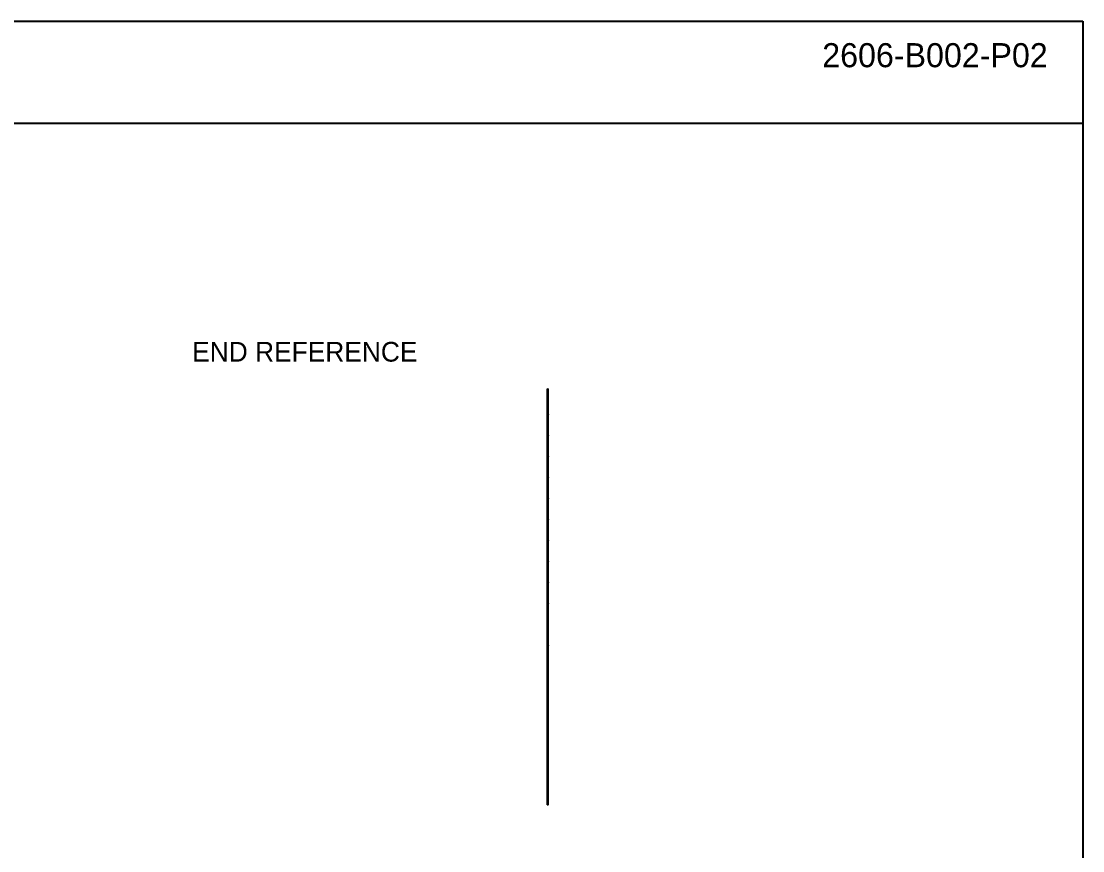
# Model space of a CAD drawing. Header units: inches. Extents: x 0.5 to 33.5, y 0.5 to 21.5.
# Drawn here: x 20.05 to 33.53, y 11 to 21.53 of the extents above; entities that cross this region are included whole.
import ezdxf
from ezdxf.enums import TextEntityAlignment as Align

# ---------------------------------------------------------------- set-up
doc = ezdxf.new("R2010")
doc.units = ezdxf.units.IN
doc.header["$MEASUREMENT"] = 0

msp = doc.modelspace()

# ---------------------------------------------------------------- linework, layer by layer
at = {"layer": 'OUTLINE'}
for p, q in [((0.472, 21.528), (33.528, 21.528)), ((33.528, 21.528), (33.528, 0.472)), ((0.472, 20.236), (33.528, 20.236)), ((26.732, 16.786), (26.732, 16.861)), ((26.732, 16.708), (26.732, 16.861)), ((26.732, 16.861), (26.74, 16.861)), ((26.74, 16.786), (26.74, 16.861)), ((26.74, 16.708), (26.74, 16.861)), ((26.732, 16.632), (26.732, 16.786)), ((26.732, 16.786), (26.74, 16.786)), ((26.732, 16.747), (26.74, 16.747)), ((26.732, 16.738), (26.732, 16.747)), ((26.732, 16.53), (26.732, 16.747)), ((26.732, 16.738), (26.74, 16.738)), ((26.732, 16.73), (26.732, 16.738)), ((26.732, 16.735), (26.74, 16.735)), ((26.732, 16.708), (26.732, 16.735)), ((26.732, 16.728), (26.732, 16.735)), ((26.732, 16.728), (26.732, 16.73)), ((26.732, 16.73), (26.74, 16.73)), ((26.732, 16.728), (26.74, 16.728)), ((26.74, 16.632), (26.74, 16.786)), ((26.74, 16.738), (26.74, 16.747)), ((26.74, 16.53), (26.74, 16.747)), ((26.74, 16.73), (26.74, 16.738)), ((26.74, 16.708), (26.74, 16.735)), ((26.74, 16.728), (26.74, 16.735)), ((26.74, 16.728), (26.74, 16.73)), ((26.732, 16.708), (26.74, 16.708)), ((26.732, 16.632), (26.74, 16.632)), ((26.732, 16.62), (26.732, 16.632)), ((26.732, 16.625), (26.732, 16.627)), ((26.732, 16.598), (26.732, 16.627)), ((26.732, 16.627), (26.74, 16.627)), ((26.732, 16.596), (26.732, 16.625)), ((26.732, 16.625), (26.74, 16.625)), ((26.732, 16.62), (26.74, 16.62)), ((26.732, 16.492), (26.732, 16.62)), ((26.732, 16.596), (26.732, 16.598)), ((26.732, 16.598), (26.74, 16.598)), ((26.732, 16.596), (26.74, 16.596)), ((26.732, 16.575), (26.732, 16.587)), ((26.732, 16.582), (26.732, 16.587)), ((26.732, 16.587), (26.74, 16.587)), ((26.732, 16.57), (26.732, 16.582)), ((26.732, 16.582), (26.74, 16.582)), ((26.732, 16.57), (26.732, 16.575)), ((26.732, 16.575), (26.74, 16.575)), ((26.74, 16.62), (26.74, 16.632)), ((26.74, 16.625), (26.74, 16.627)), ((26.74, 16.598), (26.74, 16.627)), ((26.74, 16.596), (26.74, 16.625)), ((26.74, 16.492), (26.74, 16.62)), ((26.74, 16.596), (26.74, 16.598)), ((26.74, 16.575), (26.74, 16.587)), ((26.74, 16.582), (26.74, 16.587)), ((26.74, 16.57), (26.74, 16.582)), ((26.74, 16.57), (26.74, 16.575)), ((26.732, 16.54), (26.732, 16.571)), ((26.732, 16.571), (26.732, 16.569)), ((26.732, 16.571), (26.74, 16.571)), ((26.732, 16.57), (26.74, 16.57)), ((26.732, 16.538), (26.732, 16.569)), ((26.732, 16.569), (26.74, 16.569)), ((26.732, 16.558), (26.732, 16.564)), ((26.732, 16.559), (26.732, 16.564)), ((26.732, 16.564), (26.74, 16.564)), ((26.732, 16.553), (26.732, 16.559)), ((26.732, 16.559), (26.74, 16.559)), ((26.732, 16.553), (26.732, 16.558)), ((26.732, 16.558), (26.74, 16.558)), ((26.732, 16.553), (26.74, 16.553)), ((26.732, 16.54), (26.732, 16.538)), ((26.732, 16.54), (26.74, 16.54)), ((26.732, 16.538), (26.74, 16.538)), ((26.732, 16.53), (26.74, 16.53)), ((26.732, 13.332), (26.732, 16.53)), ((26.732, 16.492), (26.74, 16.492)), ((26.732, 13.294), (26.732, 16.492)), ((26.732, 16.481), (26.732, 16.483)), ((26.732, 16.464), (26.732, 16.483)), ((26.732, 16.483), (26.74, 16.483)), ((26.732, 16.462), (26.732, 16.481)), ((26.732, 16.481), (26.74, 16.481)), ((26.732, 16.462), (26.732, 16.464)), ((26.732, 16.464), (26.74, 16.464)), ((26.732, 16.462), (26.74, 16.462)), ((26.74, 16.54), (26.74, 16.571)), ((26.74, 16.571), (26.74, 16.569)), ((26.74, 16.538), (26.74, 16.569)), ((26.74, 16.558), (26.74, 16.564)), ((26.74, 16.559), (26.74, 16.564)), ((26.74, 16.553), (26.74, 16.559)), ((26.74, 16.553), (26.74, 16.558)), ((26.74, 16.54), (26.74, 16.538)), ((26.74, 13.332), (26.74, 16.53)), ((26.74, 13.294), (26.74, 16.492)), ((26.74, 16.481), (26.74, 16.483)), ((26.74, 16.464), (26.74, 16.483)), ((26.74, 16.462), (26.74, 16.481)), ((26.74, 16.462), (26.74, 16.464)), ((26.732, 16.359), (26.732, 16.361)), ((26.732, 16.332), (26.732, 16.361)), ((26.732, 16.361), (26.74, 16.361)), ((26.732, 16.33), (26.732, 16.359)), ((26.732, 16.359), (26.74, 16.359)), ((26.732, 16.33), (26.732, 16.332)), ((26.732, 16.332), (26.74, 16.332)), ((26.732, 16.33), (26.74, 16.33)), ((26.732, 16.309), (26.732, 16.321)), ((26.732, 16.316), (26.732, 16.321)), ((26.732, 16.321), (26.74, 16.321)), ((26.732, 16.304), (26.732, 16.316)), ((26.732, 16.316), (26.74, 16.316)), ((26.732, 16.304), (26.732, 16.309)), ((26.732, 16.309), (26.74, 16.309)), ((26.74, 16.359), (26.74, 16.361)), ((26.74, 16.332), (26.74, 16.361)), ((26.74, 16.33), (26.74, 16.359)), ((26.74, 16.33), (26.74, 16.332)), ((26.74, 16.309), (26.74, 16.321)), ((26.74, 16.316), (26.74, 16.321)), ((26.74, 16.304), (26.74, 16.316)), ((26.74, 16.304), (26.74, 16.309)), ((26.732, 16.273), (26.732, 16.304)), ((26.732, 16.304), (26.732, 16.303)), ((26.732, 16.304), (26.74, 16.304)), ((26.732, 16.304), (26.74, 16.304)), ((26.732, 16.272), (26.732, 16.303)), ((26.732, 16.303), (26.74, 16.303)), ((26.732, 16.291), (26.732, 16.297)), ((26.732, 16.292), (26.732, 16.297)), ((26.732, 16.297), (26.74, 16.297)), ((26.732, 16.286), (26.732, 16.292)), ((26.732, 16.292), (26.74, 16.292)), ((26.732, 16.286), (26.732, 16.291)), ((26.732, 16.291), (26.74, 16.291)), ((26.732, 16.286), (26.74, 16.286)), ((26.732, 16.273), (26.732, 16.272)), ((26.732, 16.273), (26.74, 16.273)), ((26.732, 16.272), (26.74, 16.272)), ((26.732, 16.215), (26.732, 16.217)), ((26.732, 16.197), (26.732, 16.217)), ((26.732, 16.217), (26.74, 16.217)), ((26.732, 16.195), (26.732, 16.215)), ((26.732, 16.215), (26.74, 16.215)), ((26.732, 16.195), (26.732, 16.197)), ((26.732, 16.197), (26.74, 16.197)), ((26.732, 16.195), (26.74, 16.195)), ((26.74, 16.273), (26.74, 16.304)), ((26.74, 16.304), (26.74, 16.303)), ((26.74, 16.272), (26.74, 16.303)), ((26.74, 16.291), (26.74, 16.297)), ((26.74, 16.292), (26.74, 16.297)), ((26.74, 16.286), (26.74, 16.292)), ((26.74, 16.286), (26.74, 16.291)), ((26.74, 16.273), (26.74, 16.272)), ((26.74, 16.215), (26.74, 16.217)), ((26.74, 16.197), (26.74, 16.217)), ((26.74, 16.195), (26.74, 16.215)), ((26.74, 16.195), (26.74, 16.197)), ((26.732, 16.092), (26.732, 16.095)), ((26.732, 16.065), (26.732, 16.095)), ((26.732, 16.095), (26.74, 16.095)), ((26.732, 16.063), (26.732, 16.092)), ((26.732, 16.092), (26.74, 16.092)), ((26.732, 16.063), (26.732, 16.065)), ((26.732, 16.065), (26.74, 16.065)), ((26.732, 16.063), (26.74, 16.063)), ((26.732, 16.042), (26.732, 16.055)), ((26.732, 16.049), (26.732, 16.055)), ((26.732, 16.055), (26.74, 16.055)), ((26.732, 16.037), (26.732, 16.049)), ((26.732, 16.049), (26.74, 16.049)), ((26.732, 16.037), (26.732, 16.042)), ((26.732, 16.042), (26.74, 16.042)), ((26.732, 16.007), (26.732, 16.038)), ((26.732, 16.038), (26.732, 16.037)), ((26.732, 16.038), (26.74, 16.038)), ((26.732, 16.005), (26.732, 16.037)), ((26.732, 16.037), (26.74, 16.037)), ((26.732, 16.037), (26.74, 16.037)), ((26.74, 16.092), (26.74, 16.095)), ((26.74, 16.065), (26.74, 16.095)), ((26.74, 16.063), (26.74, 16.092)), ((26.74, 16.063), (26.74, 16.065)), ((26.74, 16.042), (26.74, 16.055)), ((26.74, 16.049), (26.74, 16.055)), ((26.74, 16.037), (26.74, 16.049)), ((26.74, 16.037), (26.74, 16.042)), ((26.74, 16.007), (26.74, 16.038)), ((26.74, 16.038), (26.74, 16.037)), ((26.74, 16.005), (26.74, 16.037)), ((26.732, 16.025), (26.732, 16.031)), ((26.732, 16.026), (26.732, 16.031)), ((26.732, 16.031), (26.74, 16.031)), ((26.732, 16.02), (26.732, 16.026)), ((26.732, 16.026), (26.74, 16.026)), ((26.732, 16.02), (26.732, 16.025)), ((26.732, 16.025), (26.74, 16.025)), ((26.732, 16.02), (26.74, 16.02)), ((26.732, 16.007), (26.732, 16.005)), ((26.732, 16.007), (26.74, 16.007)), ((26.732, 16.005), (26.74, 16.005)), ((26.732, 15.948), (26.732, 15.95)), ((26.732, 15.931), (26.732, 15.95)), ((26.732, 15.95), (26.74, 15.95)), ((26.732, 15.929), (26.732, 15.948)), ((26.732, 15.948), (26.74, 15.948)), ((26.732, 15.929), (26.732, 15.931)), ((26.732, 15.931), (26.74, 15.931)), ((26.732, 15.929), (26.74, 15.929)), ((26.74, 16.025), (26.74, 16.031)), ((26.74, 16.026), (26.74, 16.031)), ((26.74, 16.02), (26.74, 16.026)), ((26.74, 16.02), (26.74, 16.025)), ((26.74, 16.007), (26.74, 16.005)), ((26.74, 15.948), (26.74, 15.95)), ((26.74, 15.931), (26.74, 15.95)), ((26.74, 15.929), (26.74, 15.948)), ((26.74, 15.929), (26.74, 15.931)), ((26.732, 15.826), (26.732, 15.828)), ((26.732, 15.799), (26.732, 15.828)), ((26.732, 15.828), (26.74, 15.828)), ((26.732, 15.797), (26.732, 15.826)), ((26.732, 15.826), (26.74, 15.826)), ((26.732, 15.797), (26.732, 15.799)), ((26.732, 15.799), (26.74, 15.799)), ((26.732, 15.797), (26.74, 15.797)), ((26.732, 15.776), (26.732, 15.788)), ((26.732, 15.783), (26.732, 15.788)), ((26.732, 15.788), (26.74, 15.788)), ((26.732, 15.771), (26.732, 15.783)), ((26.732, 15.783), (26.74, 15.783)), ((26.732, 15.771), (26.732, 15.776)), ((26.732, 15.776), (26.74, 15.776)), ((26.732, 15.74), (26.732, 15.771)), ((26.732, 15.771), (26.732, 15.77)), ((26.732, 15.771), (26.74, 15.771)), ((26.732, 15.771), (26.74, 15.771)), ((26.732, 15.739), (26.732, 15.77)), ((26.732, 15.77), (26.74, 15.77)), ((26.74, 15.826), (26.74, 15.828)), ((26.74, 15.799), (26.74, 15.828)), ((26.74, 15.797), (26.74, 15.826)), ((26.74, 15.797), (26.74, 15.799)), ((26.74, 15.776), (26.74, 15.788)), ((26.74, 15.783), (26.74, 15.788)), ((26.74, 15.771), (26.74, 15.783)), ((26.74, 15.771), (26.74, 15.776)), ((26.74, 15.74), (26.74, 15.771)), ((26.74, 15.771), (26.74, 15.77)), ((26.74, 15.739), (26.74, 15.77)), ((26.732, 15.758), (26.732, 15.765)), ((26.732, 15.759), (26.732, 15.765)), ((26.732, 15.765), (26.74, 15.765)), ((26.732, 15.753), (26.732, 15.759)), ((26.732, 15.759), (26.74, 15.759)), ((26.732, 15.753), (26.732, 15.758)), ((26.732, 15.758), (26.74, 15.758)), ((26.732, 15.753), (26.74, 15.753)), ((26.732, 15.74), (26.732, 15.739)), ((26.732, 15.74), (26.74, 15.74)), ((26.732, 15.739), (26.74, 15.739)), ((26.732, 15.682), (26.732, 15.684)), ((26.732, 15.664), (26.732, 15.684)), ((26.732, 15.684), (26.74, 15.684)), ((26.732, 15.662), (26.732, 15.682)), ((26.732, 15.682), (26.74, 15.682)), ((26.732, 15.662), (26.732, 15.664)), ((26.732, 15.664), (26.74, 15.664)), ((26.732, 15.662), (26.74, 15.662)), ((26.74, 15.758), (26.74, 15.765)), ((26.74, 15.759), (26.74, 15.765)), ((26.74, 15.753), (26.74, 15.759)), ((26.74, 15.753), (26.74, 15.758)), ((26.74, 15.74), (26.74, 15.739)), ((26.74, 15.682), (26.74, 15.684)), ((26.74, 15.664), (26.74, 15.684)), ((26.74, 15.662), (26.74, 15.682)), ((26.74, 15.662), (26.74, 15.664)), ((26.732, 15.559), (26.732, 15.562)), ((26.732, 15.532), (26.732, 15.562)), ((26.732, 15.562), (26.74, 15.562)), ((26.732, 15.53), (26.732, 15.559)), ((26.732, 15.559), (26.74, 15.559)), ((26.732, 15.53), (26.732, 15.532)), ((26.732, 15.532), (26.74, 15.532)), ((26.732, 15.53), (26.74, 15.53)), ((26.732, 15.51), (26.732, 15.522)), ((26.732, 15.516), (26.732, 15.522)), ((26.732, 15.522), (26.74, 15.522)), ((26.732, 15.504), (26.732, 15.516)), ((26.732, 15.516), (26.74, 15.516)), ((26.732, 15.504), (26.732, 15.51)), ((26.732, 15.51), (26.74, 15.51)), ((26.732, 15.474), (26.732, 15.505)), ((26.732, 15.505), (26.732, 15.504)), ((26.732, 15.505), (26.74, 15.505)), ((26.732, 15.472), (26.732, 15.504)), ((26.732, 15.504), (26.74, 15.504)), ((26.732, 15.504), (26.74, 15.504)), ((26.732, 15.492), (26.732, 15.498)), ((26.732, 15.493), (26.732, 15.498)), ((26.732, 15.498), (26.74, 15.498)), ((26.74, 15.559), (26.74, 15.562)), ((26.74, 15.532), (26.74, 15.562)), ((26.74, 15.53), (26.74, 15.559)), ((26.74, 15.53), (26.74, 15.532)), ((26.74, 15.51), (26.74, 15.522)), ((26.74, 15.516), (26.74, 15.522)), ((26.74, 15.504), (26.74, 15.516)), ((26.74, 15.504), (26.74, 15.51)), ((26.74, 15.474), (26.74, 15.505)), ((26.74, 15.505), (26.74, 15.504)), ((26.74, 15.472), (26.74, 15.504)), ((26.74, 15.492), (26.74, 15.498)), ((26.74, 15.493), (26.74, 15.498)), ((26.732, 15.487), (26.732, 15.493)), ((26.732, 15.493), (26.74, 15.493)), ((26.732, 15.487), (26.732, 15.492)), ((26.732, 15.492), (26.74, 15.492)), ((26.732, 15.487), (26.74, 15.487)), ((26.732, 15.474), (26.732, 15.472)), ((26.732, 15.474), (26.74, 15.474)), ((26.732, 15.472), (26.74, 15.472)), ((26.732, 15.415), (26.732, 15.417)), ((26.732, 15.398), (26.732, 15.417)), ((26.732, 15.417), (26.74, 15.417)), ((26.732, 15.396), (26.732, 15.415)), ((26.732, 15.415), (26.74, 15.415)), ((26.732, 15.396), (26.732, 15.398)), ((26.732, 15.398), (26.74, 15.398)), ((26.732, 15.396), (26.74, 15.396)), ((26.74, 15.487), (26.74, 15.493)), ((26.74, 15.487), (26.74, 15.492)), ((26.74, 15.474), (26.74, 15.472)), ((26.74, 15.415), (26.74, 15.417)), ((26.74, 15.398), (26.74, 15.417)), ((26.74, 15.396), (26.74, 15.415)), ((26.74, 15.396), (26.74, 15.398)), ((26.732, 15.293), (26.732, 15.295)), ((26.732, 15.266), (26.732, 15.295)), ((26.732, 15.295), (26.74, 15.295)), ((26.732, 15.264), (26.732, 15.293)), ((26.732, 15.293), (26.74, 15.293)), ((26.732, 15.264), (26.732, 15.266)), ((26.732, 15.266), (26.74, 15.266)), ((26.732, 15.264), (26.74, 15.264)), ((26.732, 15.243), (26.732, 15.255)), ((26.732, 15.25), (26.732, 15.255)), ((26.732, 15.255), (26.74, 15.255)), ((26.732, 15.238), (26.732, 15.25)), ((26.732, 15.25), (26.74, 15.25)), ((26.732, 15.238), (26.732, 15.243)), ((26.732, 15.243), (26.74, 15.243)), ((26.732, 15.207), (26.732, 15.239)), ((26.732, 15.239), (26.732, 15.237)), ((26.732, 15.239), (26.74, 15.239)), ((26.732, 15.238), (26.74, 15.238)), ((26.732, 15.206), (26.732, 15.237)), ((26.732, 15.237), (26.74, 15.237)), ((26.732, 15.225), (26.732, 15.232)), ((26.732, 15.226), (26.732, 15.232)), ((26.732, 15.232), (26.74, 15.232)), ((26.74, 15.293), (26.74, 15.295)), ((26.74, 15.266), (26.74, 15.295)), ((26.74, 15.264), (26.74, 15.293)), ((26.74, 15.264), (26.74, 15.266)), ((26.74, 15.243), (26.74, 15.255)), ((26.74, 15.25), (26.74, 15.255)), ((26.74, 15.238), (26.74, 15.25)), ((26.74, 15.238), (26.74, 15.243)), ((26.74, 15.207), (26.74, 15.239)), ((26.74, 15.239), (26.74, 15.237)), ((26.74, 15.206), (26.74, 15.237)), ((26.74, 15.225), (26.74, 15.232)), ((26.74, 15.226), (26.74, 15.232)), ((26.732, 15.22), (26.732, 15.226)), ((26.732, 15.226), (26.74, 15.226)), ((26.732, 15.22), (26.732, 15.225)), ((26.732, 15.225), (26.74, 15.225)), ((26.732, 15.22), (26.74, 15.22)), ((26.732, 15.207), (26.732, 15.206)), ((26.732, 15.207), (26.74, 15.207)), ((26.732, 15.206), (26.74, 15.206)), ((26.732, 15.149), (26.732, 15.151)), ((26.732, 15.131), (26.732, 15.151)), ((26.732, 15.151), (26.74, 15.151)), ((26.732, 15.129), (26.732, 15.149)), ((26.732, 15.149), (26.74, 15.149)), ((26.732, 15.129), (26.732, 15.131)), ((26.732, 15.131), (26.74, 15.131)), ((26.732, 15.129), (26.74, 15.129)), ((26.74, 15.22), (26.74, 15.226)), ((26.74, 15.22), (26.74, 15.225)), ((26.74, 15.207), (26.74, 15.206)), ((26.74, 15.149), (26.74, 15.151)), ((26.74, 15.131), (26.74, 15.151)), ((26.74, 15.129), (26.74, 15.149)), ((26.74, 15.129), (26.74, 15.131)), ((26.732, 15.027), (26.732, 15.029)), ((26.732, 15), (26.732, 15.029)), ((26.732, 15.029), (26.74, 15.029)), ((26.732, 14.997), (26.732, 15.027)), ((26.732, 15.027), (26.74, 15.027)), ((26.732, 14.997), (26.732, 15)), ((26.732, 15), (26.74, 15)), ((26.732, 14.997), (26.74, 14.997)), ((26.732, 14.977), (26.732, 14.989)), ((26.732, 14.984), (26.732, 14.989)), ((26.732, 14.989), (26.74, 14.989)), ((26.732, 14.971), (26.732, 14.984)), ((26.732, 14.984), (26.74, 14.984)), ((26.732, 14.971), (26.732, 14.977)), ((26.732, 14.977), (26.74, 14.977)), ((26.732, 14.941), (26.732, 14.972)), ((26.732, 14.972), (26.732, 14.971)), ((26.732, 14.972), (26.74, 14.972)), ((26.732, 14.939), (26.732, 14.971)), ((26.732, 14.971), (26.74, 14.971)), ((26.732, 14.971), (26.74, 14.971)), ((26.732, 14.959), (26.732, 14.965)), ((26.732, 14.96), (26.732, 14.965)), ((26.732, 14.965), (26.74, 14.965)), ((26.732, 14.954), (26.732, 14.96)), ((26.732, 14.96), (26.74, 14.96)), ((26.732, 14.954), (26.732, 14.959)), ((26.732, 14.959), (26.74, 14.959)), ((26.74, 15.027), (26.74, 15.029)), ((26.74, 15), (26.74, 15.029)), ((26.74, 14.997), (26.74, 15.027)), ((26.74, 14.997), (26.74, 15)), ((26.74, 14.977), (26.74, 14.989)), ((26.74, 14.984), (26.74, 14.989)), ((26.74, 14.971), (26.74, 14.984)), ((26.74, 14.971), (26.74, 14.977)), ((26.74, 14.941), (26.74, 14.972)), ((26.74, 14.972), (26.74, 14.971)), ((26.74, 14.939), (26.74, 14.971)), ((26.74, 14.959), (26.74, 14.965)), ((26.74, 14.96), (26.74, 14.965)), ((26.74, 14.954), (26.74, 14.96)), ((26.74, 14.954), (26.74, 14.959)), ((26.732, 14.954), (26.74, 14.954)), ((26.732, 14.941), (26.732, 14.939)), ((26.732, 14.941), (26.74, 14.941)), ((26.732, 14.939), (26.74, 14.939)), ((26.732, 14.882), (26.732, 14.885)), ((26.732, 14.865), (26.732, 14.885)), ((26.732, 14.885), (26.74, 14.885)), ((26.732, 14.863), (26.732, 14.882)), ((26.732, 14.882), (26.74, 14.882)), ((26.732, 14.863), (26.732, 14.865)), ((26.732, 14.865), (26.74, 14.865)), ((26.732, 14.863), (26.74, 14.863)), ((26.74, 14.941), (26.74, 14.939)), ((26.74, 14.882), (26.74, 14.885)), ((26.74, 14.865), (26.74, 14.885)), ((26.74, 14.863), (26.74, 14.882)), ((26.74, 14.863), (26.74, 14.865)), ((26.732, 14.76), (26.732, 14.762)), ((26.732, 14.733), (26.732, 14.762)), ((26.732, 14.762), (26.74, 14.762)), ((26.732, 14.731), (26.732, 14.76)), ((26.732, 14.76), (26.74, 14.76)), ((26.732, 14.731), (26.732, 14.733)), ((26.732, 14.733), (26.74, 14.733)), ((26.732, 14.731), (26.74, 14.731)), ((26.732, 14.71), (26.732, 14.722)), ((26.732, 14.717), (26.732, 14.722)), ((26.732, 14.722), (26.74, 14.722)), ((26.732, 14.705), (26.732, 14.717)), ((26.732, 14.717), (26.74, 14.717)), ((26.732, 14.705), (26.732, 14.71)), ((26.732, 14.71), (26.74, 14.71)), ((26.732, 14.674), (26.732, 14.706)), ((26.732, 14.706), (26.732, 14.704)), ((26.732, 14.706), (26.74, 14.706)), ((26.732, 14.705), (26.74, 14.705)), ((26.732, 14.673), (26.732, 14.704)), ((26.732, 14.704), (26.74, 14.704)), ((26.732, 14.693), (26.732, 14.699)), ((26.732, 14.694), (26.732, 14.699)), ((26.732, 14.699), (26.74, 14.699)), ((26.732, 14.687), (26.732, 14.694)), ((26.732, 14.694), (26.74, 14.694)), ((26.732, 14.687), (26.732, 14.693)), ((26.732, 14.693), (26.74, 14.693)), ((26.74, 14.76), (26.74, 14.762)), ((26.74, 14.733), (26.74, 14.762)), ((26.74, 14.731), (26.74, 14.76)), ((26.74, 14.731), (26.74, 14.733)), ((26.74, 14.71), (26.74, 14.722)), ((26.74, 14.717), (26.74, 14.722)), ((26.74, 14.705), (26.74, 14.717)), ((26.74, 14.705), (26.74, 14.71)), ((26.74, 14.674), (26.74, 14.706)), ((26.74, 14.706), (26.74, 14.704)), ((26.74, 14.673), (26.74, 14.704)), ((26.74, 14.693), (26.74, 14.699)), ((26.74, 14.694), (26.74, 14.699)), ((26.74, 14.687), (26.74, 14.694)), ((26.74, 14.687), (26.74, 14.693)), ((26.732, 14.687), (26.74, 14.687)), ((26.732, 14.674), (26.732, 14.673)), ((26.732, 14.674), (26.74, 14.674)), ((26.732, 14.673), (26.74, 14.673)), ((26.732, 14.616), (26.732, 14.618)), ((26.732, 14.599), (26.732, 14.618)), ((26.732, 14.618), (26.74, 14.618)), ((26.732, 14.596), (26.732, 14.616)), ((26.732, 14.616), (26.74, 14.616)), ((26.732, 14.596), (26.732, 14.599)), ((26.732, 14.599), (26.74, 14.599)), ((26.732, 14.596), (26.74, 14.596)), ((26.74, 14.674), (26.74, 14.673)), ((26.74, 14.616), (26.74, 14.618)), ((26.74, 14.599), (26.74, 14.618)), ((26.74, 14.596), (26.74, 14.616)), ((26.74, 14.596), (26.74, 14.599)), ((26.732, 14.494), (26.732, 14.496)), ((26.732, 14.467), (26.732, 14.496)), ((26.732, 14.496), (26.74, 14.496)), ((26.732, 14.464), (26.732, 14.494)), ((26.732, 14.494), (26.74, 14.494)), ((26.732, 14.464), (26.732, 14.467)), ((26.732, 14.467), (26.74, 14.467)), ((26.732, 14.464), (26.74, 14.464)), ((26.732, 14.444), (26.732, 14.456)), ((26.732, 14.451), (26.732, 14.456)), ((26.732, 14.456), (26.74, 14.456)), ((26.732, 14.439), (26.732, 14.451)), ((26.732, 14.451), (26.74, 14.451)), ((26.732, 14.439), (26.732, 14.444)), ((26.732, 14.444), (26.74, 14.444)), ((26.732, 14.408), (26.732, 14.439)), ((26.732, 14.439), (26.732, 14.438)), ((26.732, 14.439), (26.74, 14.439)), ((26.732, 14.439), (26.74, 14.439)), ((26.732, 14.406), (26.732, 14.438)), ((26.732, 14.438), (26.74, 14.438)), ((26.732, 14.426), (26.732, 14.432)), ((26.732, 14.427), (26.732, 14.432)), ((26.732, 14.432), (26.74, 14.432)), ((26.732, 14.421), (26.732, 14.427)), ((26.732, 14.427), (26.74, 14.427)), ((26.732, 14.421), (26.732, 14.426)), ((26.732, 14.426), (26.74, 14.426)), ((26.732, 14.421), (26.74, 14.421)), ((26.74, 14.494), (26.74, 14.496)), ((26.74, 14.467), (26.74, 14.496)), ((26.74, 14.464), (26.74, 14.494)), ((26.74, 14.464), (26.74, 14.467)), ((26.74, 14.444), (26.74, 14.456)), ((26.74, 14.451), (26.74, 14.456)), ((26.74, 14.439), (26.74, 14.451)), ((26.74, 14.439), (26.74, 14.444)), ((26.74, 14.408), (26.74, 14.439)), ((26.74, 14.439), (26.74, 14.438)), ((26.74, 14.406), (26.74, 14.438)), ((26.74, 14.426), (26.74, 14.432)), ((26.74, 14.427), (26.74, 14.432)), ((26.74, 14.421), (26.74, 14.427)), ((26.74, 14.421), (26.74, 14.426)), ((26.732, 14.408), (26.732, 14.406)), ((26.732, 14.408), (26.74, 14.408)), ((26.732, 14.406), (26.74, 14.406)), ((26.732, 14.349), (26.732, 14.352)), ((26.732, 14.332), (26.732, 14.352)), ((26.732, 14.352), (26.74, 14.352)), ((26.732, 14.33), (26.732, 14.349)), ((26.732, 14.349), (26.74, 14.349)), ((26.732, 14.33), (26.732, 14.332)), ((26.732, 14.332), (26.74, 14.332)), ((26.732, 14.33), (26.74, 14.33)), ((26.74, 14.408), (26.74, 14.406)), ((26.74, 14.349), (26.74, 14.352)), ((26.74, 14.332), (26.74, 14.352)), ((26.74, 14.33), (26.74, 14.349)), ((26.74, 14.33), (26.74, 14.332)), ((26.732, 14.227), (26.732, 14.229)), ((26.732, 14.2), (26.732, 14.229)), ((26.732, 14.229), (26.74, 14.229)), ((26.732, 14.198), (26.732, 14.227)), ((26.732, 14.227), (26.74, 14.227)), ((26.732, 14.198), (26.732, 14.2)), ((26.732, 14.2), (26.74, 14.2)), ((26.732, 14.198), (26.74, 14.198)), ((26.732, 14.177), (26.732, 14.189)), ((26.732, 14.184), (26.732, 14.189)), ((26.732, 14.189), (26.74, 14.189)), ((26.732, 14.172), (26.732, 14.184)), ((26.732, 14.184), (26.74, 14.184)), ((26.732, 14.172), (26.732, 14.177)), ((26.732, 14.177), (26.74, 14.177)), ((26.732, 14.141), (26.732, 14.173)), ((26.732, 14.173), (26.732, 14.171)), ((26.732, 14.173), (26.74, 14.173)), ((26.732, 14.172), (26.74, 14.172)), ((26.732, 14.14), (26.732, 14.171)), ((26.732, 14.171), (26.74, 14.171)), ((26.732, 14.16), (26.732, 14.166)), ((26.732, 14.161), (26.732, 14.166)), ((26.732, 14.166), (26.74, 14.166)), ((26.732, 14.154), (26.732, 14.161)), ((26.732, 14.161), (26.74, 14.161)), ((26.732, 14.154), (26.732, 14.16)), ((26.732, 14.16), (26.74, 14.16)), ((26.732, 14.154), (26.74, 14.154)), ((26.74, 14.227), (26.74, 14.229)), ((26.74, 14.2), (26.74, 14.229)), ((26.74, 14.198), (26.74, 14.227)), ((26.74, 14.198), (26.74, 14.2)), ((26.74, 14.177), (26.74, 14.189)), ((26.74, 14.184), (26.74, 14.189)), ((26.74, 14.172), (26.74, 14.184)), ((26.74, 14.172), (26.74, 14.177)), ((26.74, 14.141), (26.74, 14.173)), ((26.74, 14.173), (26.74, 14.171)), ((26.74, 14.14), (26.74, 14.171)), ((26.74, 14.16), (26.74, 14.166)), ((26.74, 14.161), (26.74, 14.166)), ((26.74, 14.154), (26.74, 14.161)), ((26.74, 14.154), (26.74, 14.16)), ((26.732, 14.141), (26.732, 14.14)), ((26.732, 14.141), (26.74, 14.141)), ((26.732, 14.14), (26.74, 14.14)), ((26.732, 14.083), (26.732, 14.085)), ((26.732, 14.066), (26.732, 14.085)), ((26.732, 14.085), (26.74, 14.085)), ((26.732, 14.063), (26.732, 14.083)), ((26.732, 14.083), (26.74, 14.083)), ((26.732, 14.063), (26.732, 14.066)), ((26.732, 14.066), (26.74, 14.066)), ((26.732, 14.063), (26.74, 14.063)), ((26.74, 14.141), (26.74, 14.14)), ((26.74, 14.083), (26.74, 14.085)), ((26.74, 14.066), (26.74, 14.085)), ((26.74, 14.063), (26.74, 14.083)), ((26.74, 14.063), (26.74, 14.066)), ((26.732, 13.961), (26.732, 13.963)), ((26.732, 13.934), (26.732, 13.963)), ((26.732, 13.963), (26.74, 13.963)), ((26.732, 13.932), (26.732, 13.961)), ((26.732, 13.961), (26.74, 13.961)), ((26.732, 13.932), (26.732, 13.934)), ((26.732, 13.934), (26.74, 13.934)), ((26.732, 13.932), (26.74, 13.932)), ((26.732, 13.911), (26.732, 13.923)), ((26.732, 13.918), (26.732, 13.923)), ((26.732, 13.923), (26.74, 13.923)), ((26.732, 13.906), (26.732, 13.918)), ((26.732, 13.918), (26.74, 13.918)), ((26.732, 13.906), (26.732, 13.911)), ((26.732, 13.911), (26.74, 13.911)), ((26.732, 13.875), (26.732, 13.906)), ((26.732, 13.906), (26.732, 13.905)), ((26.732, 13.906), (26.74, 13.906)), ((26.732, 13.906), (26.74, 13.906)), ((26.732, 13.874), (26.732, 13.905)), ((26.732, 13.905), (26.74, 13.905)), ((26.732, 13.893), (26.732, 13.899)), ((26.732, 13.894), (26.732, 13.899)), ((26.732, 13.899), (26.74, 13.899)), ((26.732, 13.888), (26.732, 13.894)), ((26.732, 13.894), (26.74, 13.894)), ((26.732, 13.888), (26.732, 13.893)), ((26.732, 13.893), (26.74, 13.893)), ((26.732, 13.888), (26.74, 13.888)), ((26.74, 13.961), (26.74, 13.963)), ((26.74, 13.934), (26.74, 13.963)), ((26.74, 13.932), (26.74, 13.961)), ((26.74, 13.932), (26.74, 13.934)), ((26.74, 13.911), (26.74, 13.923)), ((26.74, 13.918), (26.74, 13.923)), ((26.74, 13.906), (26.74, 13.918)), ((26.74, 13.906), (26.74, 13.911)), ((26.74, 13.875), (26.74, 13.906)), ((26.74, 13.906), (26.74, 13.905)), ((26.74, 13.874), (26.74, 13.905)), ((26.74, 13.893), (26.74, 13.899)), ((26.74, 13.894), (26.74, 13.899)), ((26.74, 13.888), (26.74, 13.894)), ((26.74, 13.888), (26.74, 13.893)), ((26.732, 13.875), (26.732, 13.874)), ((26.732, 13.875), (26.74, 13.875)), ((26.732, 13.874), (26.74, 13.874)), ((26.732, 13.817), (26.732, 13.819)), ((26.732, 13.799), (26.732, 13.819)), ((26.732, 13.819), (26.74, 13.819)), ((26.732, 13.797), (26.732, 13.817)), ((26.732, 13.817), (26.74, 13.817)), ((26.732, 13.797), (26.732, 13.799)), ((26.732, 13.799), (26.74, 13.799)), ((26.732, 13.797), (26.74, 13.797)), ((26.74, 13.875), (26.74, 13.874)), ((26.74, 13.817), (26.74, 13.819)), ((26.74, 13.799), (26.74, 13.819)), ((26.74, 13.797), (26.74, 13.817)), ((26.74, 13.797), (26.74, 13.799)), ((26.732, 13.694), (26.732, 13.696)), ((26.732, 13.667), (26.732, 13.696)), ((26.732, 13.696), (26.74, 13.696)), ((26.732, 13.665), (26.732, 13.694)), ((26.732, 13.694), (26.74, 13.694)), ((26.732, 13.665), (26.732, 13.667)), ((26.732, 13.667), (26.74, 13.667)), ((26.732, 13.665), (26.74, 13.665)), ((26.732, 13.644), (26.732, 13.656)), ((26.732, 13.651), (26.732, 13.656)), ((26.732, 13.656), (26.74, 13.656)), ((26.732, 13.639), (26.732, 13.651)), ((26.732, 13.651), (26.74, 13.651)), ((26.732, 13.639), (26.732, 13.644)), ((26.732, 13.644), (26.74, 13.644)), ((26.732, 13.609), (26.732, 13.64)), ((26.732, 13.64), (26.732, 13.638)), ((26.732, 13.64), (26.74, 13.64)), ((26.732, 13.639), (26.74, 13.639)), ((26.732, 13.607), (26.732, 13.638)), ((26.732, 13.638), (26.74, 13.638)), ((26.732, 13.627), (26.732, 13.633)), ((26.732, 13.628), (26.732, 13.633)), ((26.732, 13.633), (26.74, 13.633)), ((26.732, 13.622), (26.732, 13.628)), ((26.732, 13.628), (26.74, 13.628)), ((26.732, 13.622), (26.732, 13.627)), ((26.732, 13.627), (26.74, 13.627)), ((26.732, 13.622), (26.74, 13.622)), ((26.74, 13.694), (26.74, 13.696)), ((26.74, 13.667), (26.74, 13.696)), ((26.74, 13.665), (26.74, 13.694)), ((26.74, 13.665), (26.74, 13.667)), ((26.74, 13.644), (26.74, 13.656)), ((26.74, 13.651), (26.74, 13.656)), ((26.74, 13.639), (26.74, 13.651)), ((26.74, 13.639), (26.74, 13.644)), ((26.74, 13.609), (26.74, 13.64)), ((26.74, 13.64), (26.74, 13.638)), ((26.74, 13.607), (26.74, 13.638)), ((26.74, 13.627), (26.74, 13.633)), ((26.74, 13.628), (26.74, 13.633)), ((26.74, 13.622), (26.74, 13.628)), ((26.74, 13.622), (26.74, 13.627)), ((26.732, 13.609), (26.732, 13.607)), ((26.732, 13.609), (26.74, 13.609)), ((26.732, 13.607), (26.74, 13.607)), ((26.732, 13.55), (26.732, 13.552)), ((26.732, 13.533), (26.732, 13.552)), ((26.732, 13.552), (26.74, 13.552)), ((26.732, 13.531), (26.732, 13.55)), ((26.732, 13.55), (26.74, 13.55)), ((26.732, 13.531), (26.732, 13.533)), ((26.732, 13.533), (26.74, 13.533)), ((26.732, 13.531), (26.74, 13.531)), ((26.74, 13.609), (26.74, 13.607)), ((26.74, 13.55), (26.74, 13.552)), ((26.74, 13.533), (26.74, 13.552)), ((26.74, 13.531), (26.74, 13.55)), ((26.74, 13.531), (26.74, 13.533)), ((26.732, 13.428), (26.732, 13.43)), ((26.732, 13.401), (26.732, 13.43)), ((26.732, 13.43), (26.74, 13.43)), ((26.732, 13.399), (26.732, 13.428)), ((26.732, 13.428), (26.74, 13.428)), ((26.732, 13.399), (26.732, 13.401)), ((26.732, 13.401), (26.74, 13.401)), ((26.732, 13.399), (26.74, 13.399)), ((26.732, 13.342), (26.732, 13.373)), ((26.732, 13.373), (26.732, 13.372)), ((26.732, 13.373), (26.74, 13.373)), ((26.732, 13.341), (26.732, 13.372)), ((26.732, 13.372), (26.74, 13.372)), ((26.732, 13.342), (26.732, 13.341)), ((26.732, 13.342), (26.74, 13.342)), ((26.732, 13.341), (26.74, 13.341)), ((26.74, 13.428), (26.74, 13.43)), ((26.74, 13.401), (26.74, 13.43)), ((26.74, 13.399), (26.74, 13.428)), ((26.74, 13.399), (26.74, 13.401)), ((26.74, 13.342), (26.74, 13.373)), ((26.74, 13.373), (26.74, 13.372)), ((26.74, 13.341), (26.74, 13.372)), ((26.74, 13.342), (26.74, 13.341)), ((26.732, 13.332), (26.74, 13.332)), ((26.732, 12.126), (26.732, 13.332)), ((26.732, 13.294), (26.74, 13.294)), ((26.732, 11.583), (26.732, 13.294)), ((26.74, 12.126), (26.74, 13.332)), ((26.74, 11.583), (26.74, 13.294)), ((26.732, 12.126), (26.74, 12.126)), ((26.732, 12.116), (26.732, 12.126)), ((26.732, 11.701), (26.732, 12.116)), ((26.732, 12.116), (26.74, 12.116)), ((26.74, 12.116), (26.74, 12.126)), ((26.74, 11.701), (26.74, 12.116)), ((26.732, 11.583), (26.732, 11.701)), ((26.732, 11.701), (26.74, 11.701)), ((26.74, 11.583), (26.74, 11.701)), ((26.732, 11.583), (26.74, 11.583))]:
    msp.add_line(p, q, dxfattribs=at)

# ---------------------------------------------------------------- texts
at = {"layer": 'ANNOTATION'}
msp.add_text('2606-B002-P02', height=0.30556, dxfattribs=at).set_placement((33.083, 20.944), align=Align.RIGHT)
msp.add_text('END REFERENCE', height=0.25, dxfattribs=at).set_placement((22.222, 17.208))

doc.saveas('drawing.dxf')
